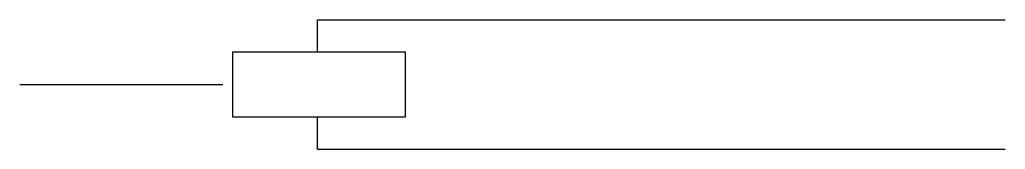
# Model space of a CAD drawing. Header units: millimetres. Extents: x 6.948 to 7.86, y 17.089 to 17.209.
import ezdxf

# ---------------------------------------------------------------- set-up
doc = ezdxf.new("R2010")
doc.units = ezdxf.units.MM
doc.layers.add('021', color=1, linetype='Continuous')

msp = doc.modelspace()

# ---------------------------------------------------------------- linework, layer by layer
at = {"layer": '021'}
for p, q in [((7.22379, 17.20923), (7.85993, 17.20923)), ((7.22379, 17.17923), (7.22379, 17.20923)), ((6.94825, 17.14923), (7.13617, 17.14923)), ((7.22379, 17.08923), (7.22379, 17.11923)), ((7.22379, 17.08923), (7.85993, 17.08923))]:
    msp.add_line(p, q, dxfattribs=at)
msp.add_lwpolyline([(7.14517, 17.11923), (7.30517, 17.11923), (7.30517, 17.17923), (7.14517, 17.17923)], close=True, dxfattribs=at)

doc.saveas('drawing.dxf')
